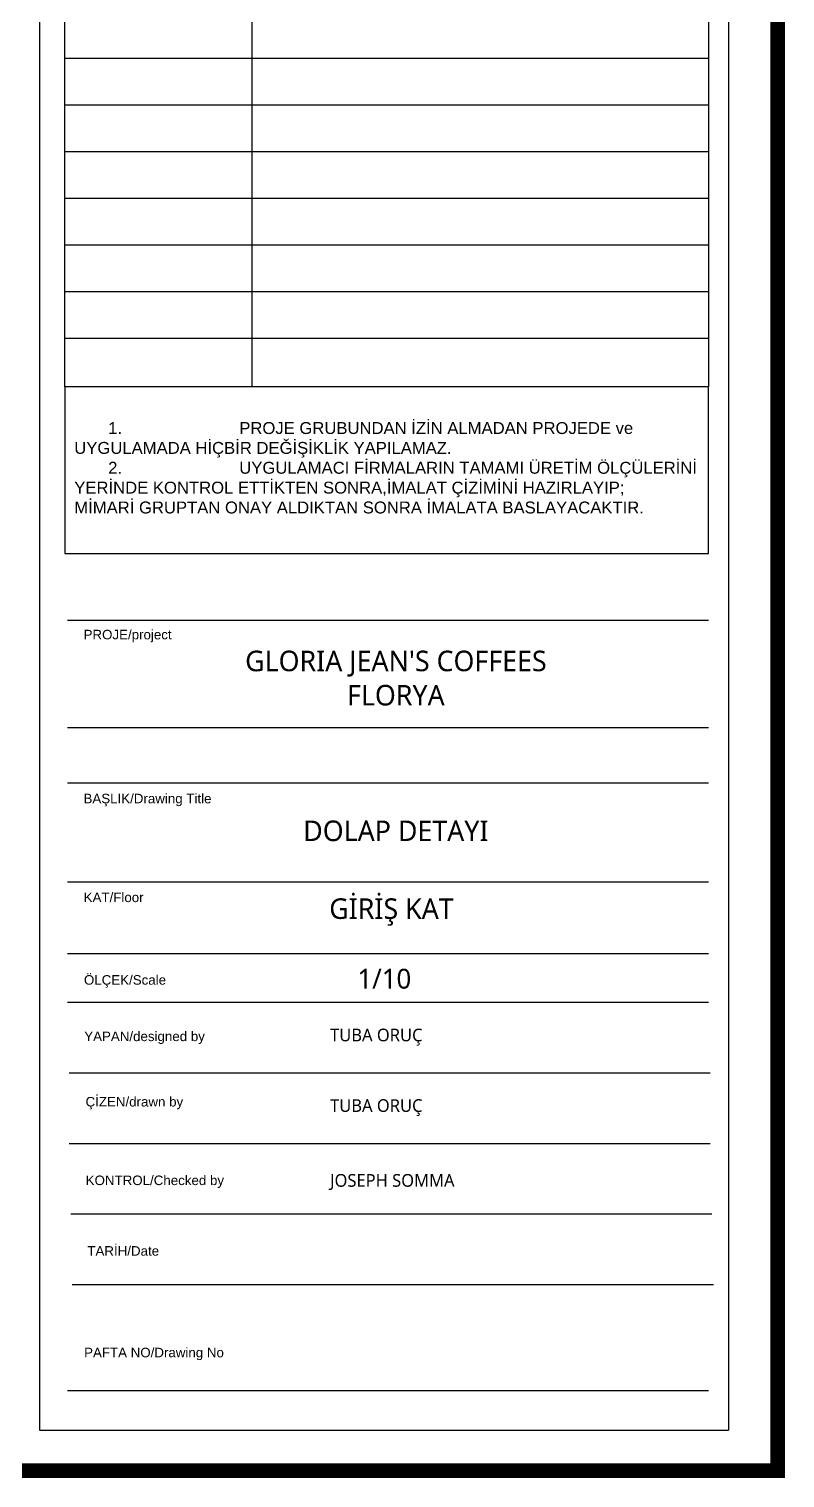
# Model space of a CAD drawing. Header units: millimetres. Extents: x 14735 to 40675, y 3704 to 9569.
# Drawn here: x 18867.9 to 19059.9, y 4612 to 4980 of the extents above; entities that cross this region are included whole.
import ezdxf
from ezdxf.enums import TextEntityAlignment as Align

# ---------------------------------------------------------------- set-up
doc = ezdxf.new("R2010")
doc.units = ezdxf.units.MM
doc.layers.get('0').update_dxf_attribs({"lineweight": 25})
doc.layers.add('t_antet', color=24, linetype='Continuous', lineweight=20)
doc.layers.add('t_yazı', color=7, linetype='Continuous', lineweight=25)
doc.styles.add('ARIALT', font='arial.ttf', dxfattribs={"height": 10})
doc.styles.get("Standard").update_dxf_attribs({"font": 'arial.ttf'})

msp = doc.modelspace()

# ---------------------------------------------------------------- linework, layer by layer
at = {"color": 252}
for p, q in [((18870.51, 5193.86), (18870.51, 4624.1)), ((19045.51, 5193.86), (19045.51, 4624.1)), ((18870.51, 4624.1), (19045.51, 4624.1))]:
    msp.add_line(p, q, dxfattribs=at)
at = {"color": 250}
for p, q in [((18924.47, 5091.28), (18924.47, 4889.18)), ((18877, 4972.66), (19040.41, 4972.66)), ((18877, 4960.8), (19040.41, 4960.8)), ((18877, 4948.94), (19040.41, 4948.94)), ((18877, 4937.08), (19040.41, 4937.08)), ((18877, 4925.22), (19040.41, 4925.22)), ((18877, 4913.35), (19040.41, 4913.35)), ((18877, 4901.49), (19040.41, 4901.49)), ((19040.45, 4829.79), (18877.61, 4829.79)), ((18877.61, 4802.62), (19040.45, 4802.62)), ((19040.45, 4788.44), (18877.61, 4788.44)), ((19040.45, 4763.37), (18877.61, 4763.37)), ((19040.45, 4745.14), (18877.61, 4745.14)), ((19040.45, 4732.75), (18877.61, 4732.75)), ((19040.87, 4714.83), (18878.03, 4714.83)), ((19040.87, 4696.9), (18878.03, 4696.9)), ((19041.29, 4678.98), (18878.45, 4678.98)), ((19041.71, 4661.05), (18878.86, 4661.05)), ((19040.45, 4634.1), (18877.61, 4634.1))]:
    msp.add_line(p, q, dxfattribs=at)
at = {"color": 252, "const_width": 3.74}
msp.add_lwpolyline([(17822.54, 4613.86), (17822.54, 5193.86), (19058.01, 5193.86), (19058.01, 4613.86)], close=True, dxfattribs=at)
at = {"color": 250}
msp.add_lwpolyline([(19040.41, 4889.18), (18877, 4889.18), (18877, 5091.28), (19040.41, 5091.28)], close=True, dxfattribs=at)
msp.add_lwpolyline([(18877, 4889.18), (18877, 4846.81), (19040.41, 4846.81), (19040.41, 4889.18)], dxfattribs=at)

# ---------------------------------------------------------------- texts
at = {"color": 250, "insert": (18879.36, 4868.56), "char_height": 3.0261, "width": 208.0648, "attachment_point": 4}
msp.add_mtext('\\pi-33.306,l41.912,t41.912;1.^IPROJE GRUBUNDAN İZİN ALMADAN PROJEDE ve \\P\\pi0,l0;UYGULAMADA HİÇBİR DEĞİŞİKLİK YAPILAMAZ.\\P\\pi-33.306,l41.912;2.^IUYGULAMACI FİRMALARIN TAMAMI ÜRETİM ÖLÇÜLERİNİ \\P\\pi0,l0;YERİNDE KONTROL ETTİKTEN SONRA,İMALAT ÇİZİMİNİ HAZIRLAYIP;\\PMİMARİ GRUPTAN ONAY ALDIKTAN SONRA İMALATA BASLAYACAKTIR.', dxfattribs=at)
at = {"color": 7}
for s, insert, char_height, width, attachment_point in [("{\\fLucida Sans Unicode|b0|i0|c162|p34;GLORIA JEAN'S COFFEES\\PFLORYA}", (18961.04, 4815.13), 5.218, 125.9017, 5), ('{\\fLucida Sans Unicode|b0|i0|c162|p34;GİRİŞ KAT}', (18959.92, 4755.73), 5.218, 131.9693, 5), ('{\\fLucida Sans Unicode|b0|i0|c162|p34;1/10}', (18958.11, 4738.77), 5.0261, 93.7265, 5), ('{\\fLucida Sans Unicode|b0|i0|c162|p34;TUBA ORUÇ}', (18944.33, 4723.97), 3.2167, 123.0319, 4), ('{\\fLucida Sans Unicode|b0|i0|c162|p34;TUBA ORUÇ}', (18944.33, 4706.05), 3.2167, 123.0319, 4), ('{\\fLucida Sans Unicode|b0|i0|c162|p34;JOSEPH SOMMA}', (18944.32, 4687.15), 3.2167, 123.0319, 4)]:
    msp.add_mtext(s, dxfattribs=dict(at, insert=insert, char_height=char_height, width=width, attachment_point=attachment_point))
at = {"layer": 't_antet', "insert": (18961.04, 4776.33), "char_height": 5.218, "width": 125.9017, "attachment_point": 5}
msp.add_mtext('{\\fLucida Sans Unicode|b0|i0|c162|p34;DOLAP DETAYI}', dxfattribs=at)
at = {"layer": 't_yazı', "style": 'ARIALT'}
msp.add_text('PAFTA NO/Drawing No', height=2.4204, dxfattribs=at).set_placement((18899.61, 4643.86), align=Align.MIDDLE_CENTER)
for s, insert, char_height, width, attachment_point in [('PROJE/project', (18892.91, 4827.42), 2.4204, 45.0192, 2), ('BAŞLIK/Drawing Title', (18897.96, 4785.78), 2.4204, 45.0192, 2), ('KAT/Floor', (18889.36, 4760.68), 2.42, 45.0192, 2), ('ÖLÇEK/Scale', (18892.24, 4739.71), 2.4204, 16.3503, 2), ('YAPAN/designed by', (18897.21, 4725.38), 2.4204, 45.0192, 2), ('ÇİZEN/drawn by', (18894.62, 4708.77), 2.4204, 45.0192, 2), ('KONTROL/Checked by', (18882.26, 4688.81), 2.4204, 40.4444, 1), ('TARİH/Date', (18882.68, 4670.88), 2.42, 40.4444, 1)]:
    msp.add_mtext(s, dxfattribs=dict(at, insert=insert, char_height=char_height, width=width, attachment_point=attachment_point))

doc.saveas('drawing.dxf')
